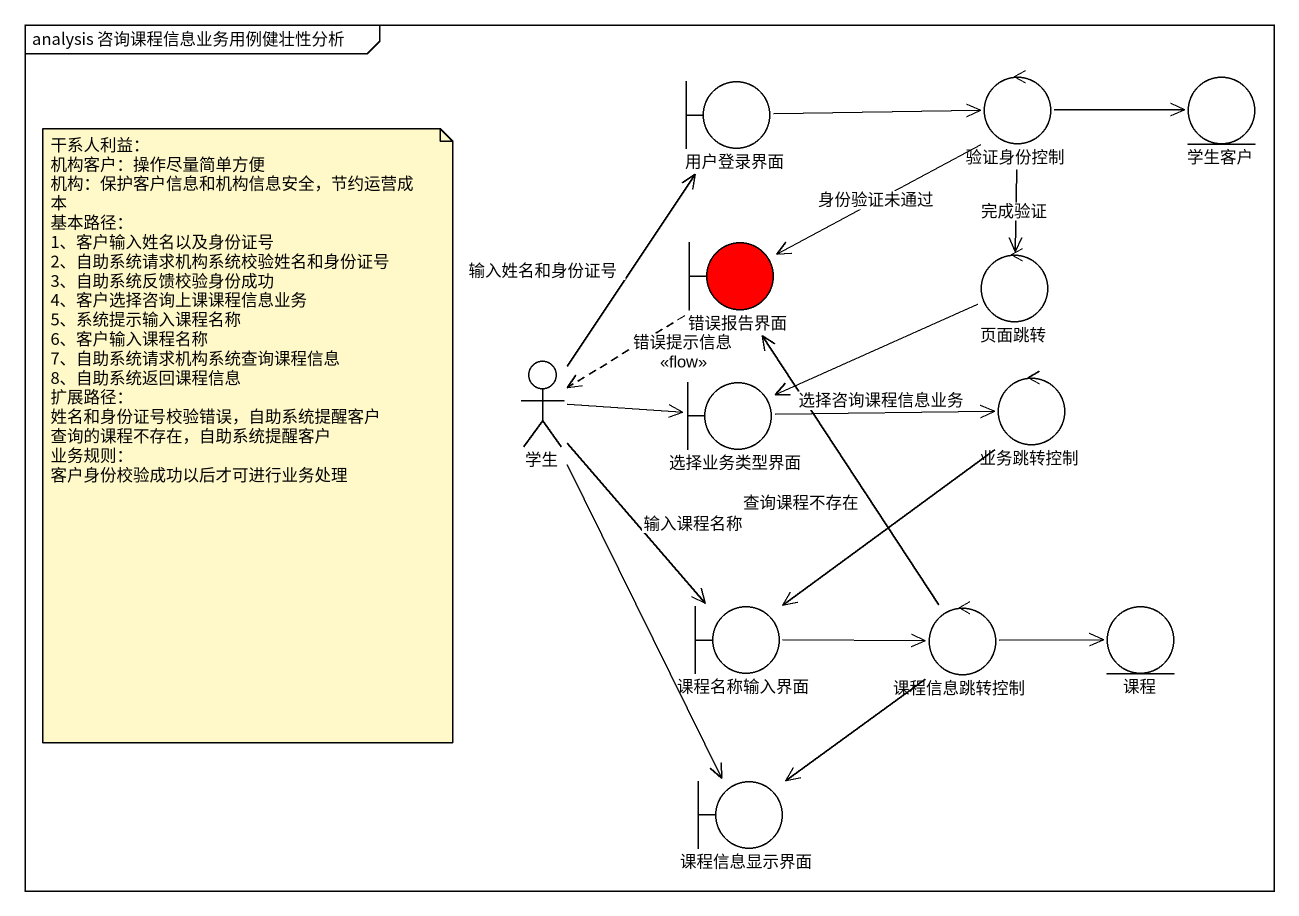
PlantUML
@startuml
mainframe analysis 咨询课程信息业务用例健壮性分析
boundary 用户登录界面
control 验证身份控制
entity 学生客户
boundary 错误报告界面 #FF0000
control 页面跳转
actor 学生
boundary 选择业务类型界面
control 业务跳转控制
boundary 课程名称输入界面
control 课程信息跳转控制
entity 课程
boundary 课程信息显示界面
用户登录界面 -right-> 验证身份控制
验证身份控制 -right-> 学生客户
验证身份控制 -left-> 错误报告界面 : 身份验证未通过
验证身份控制 --> 页面跳转 : 完成验证
错误报告界面 ..> 学生 : 错误提示信息\n<<flow>>
页面跳转 -left-> 选择业务类型界面
学生 -up-> 用户登录界面 : 输入姓名和身份证号
学生 -right-> 选择业务类型界面
学生 --> 课程名称输入界面 : 输入课程名称
学生 --> 课程信息显示界面
选择业务类型界面 -right-> 业务跳转控制 : 选择咨询课程信息业务
业务跳转控制 --> 课程名称输入界面
课程名称输入界面 -right-> 课程信息跳转控制
课程信息跳转控制 -up-> 错误报告界面 : 查询课程不存在
课程信息跳转控制 -right-> 课程
课程信息跳转控制 --> 课程信息显示界面
note as N1
  干系人利益：
  机构客户：操作尽量简单方便
  机构：保护客户信息和机构信息安全，节约运营成本
  基本路径：
  1、客户输入姓名以及身份证号
  2、自助系统请求机构系统校验姓名和身份证号
  3、自助系统反馈校验身份成功
  4、客户选择咨询上课课程信息业务
  5、系统提示输入课程名称
  6、客户输入课程名称
  7、自助系统请求机构系统查询课程信息
  8、自助系统返回课程信息
  扩展路径：
  姓名和身份证号校验错误，自助系统提醒客户
  查询的课程不存在，自助系统提醒客户
  业务规则：
  客户身份校验成功以后才可进行业务处理
end note
@enduml
